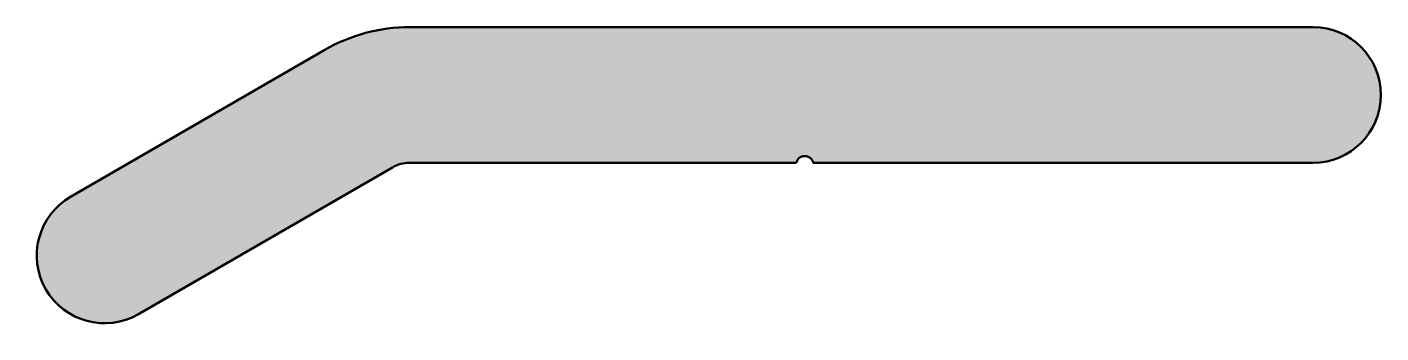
# Model space of a CAD drawing. Extents: x -9.9 to 30, y -9 to 0.
import ezdxf

# ---------------------------------------------------------------- set-up
doc = ezdxf.new("R2010")
doc.units = 0
doc.layers.add('0S-Alu contour', color=7, linetype='Continuous', lineweight=50)
doc.layers.add('0S-Alu hatch', color=252, linetype='Continuous', lineweight=25)

# ---------------------------------------------------------------- blocks, each defined once
blk = doc.blocks.new('110210__88048C94_EF02_4DB8_A6C6_AB468C5CA4C5_')
at = {"layer": '0S-Alu hatch'}
h = blk.add_hatch(color=256, dxfattribs=at)
edge = h.paths.add_edge_path()
edge.add_arc((1.339742295408513, -4.999986737979844), 4.999986737979915, 89.99999035192542, 120.0000056188183)
edge.add_line((-1.160251498222351, -0.6698714494705201), (-8.660234451293944, -4.99998903274536))
edge.add_arc((-7.660910129547119, -6.73185658454895), 1.999503517632542, 119.985857992184, 299.985857992184)
edge.add_line((-6.661585807800293, -8.463724136352539), (0.8397435545921316, -4.133965969085692))
edge.add_ellipse((1.33973266736213, -4.999954629146214), major_axis=(-0.9999627354266504, 0), ratio=1, start_angle=269.99943424319565, end_angle=300.00051242924326, ccw=False)
edge.add_line((1.339742541313169, -3.999991893768311), (12.74997425079345, -3.99999189376831))
edge.add_ellipse((12.99997377395629, -4.056241780899966), major_axis=(-0.2562495100170383, 0), ratio=1, start_angle=192.6803822746009, end_angle=347.31961772539916, ccw=False)
edge.add_line((13.24997329711914, -3.99999189376831), (28.00096511840821, -3.99999189376831))
edge.add_arc((28.00094604492187, -1.999994993211828), 1.999996900647431, 270.0005464159805, 450.0005464159802)
edge.add_line((28.00092697143555, 1.9073446538e-06), (1.339743137359619, 0))
at = {"layer": '0S-Alu contour', "color": 7}
for points in [[(28.00092697143555, 1.9073446538e-06), (1.339743137359619, 0)], [(-1.160251498222351, -0.6698714494705201), (-8.660234451293944, -4.99998903274536)], [(-6.661585807800293, -8.463724136352539), (0.8397435545921316, -4.133965969085692)], [(1.339742541313169, -3.999991893768311), (12.74997425079345, -3.99999189376831)], [(13.24997329711914, -3.99999189376831), (28.00096511840821, -3.99999189376831)]]:
    blk.add_lwpolyline(points, dxfattribs=at)
for centre, radius, start, end in [((1.339742295408513, -4.999986737979844), 4.999986737979915, 89.99999035192542, 120.0000056188183), ((28.00094604492187, -1.999994993211828), 1.999996900647431, 270.0005464159805, 90.00054641598028), ((-7.660910129547119, -6.73185658454895), 1.999503517632542, 119.985857992184, 299.985857992184)]:
    blk.add_arc(centre, radius, start, end, dxfattribs=at)
at = {"layer": '0S-Alu contour', "color": 7, "extrusion": (0, 0, -1)}
for centre, radius, start, end in [((-12.99997377395629, -4.056241780899966), 0.2562495100170383, 12.68038227460084, 167.3196177253991), ((-1.33973266736213, -4.999954629146214), 0.9999627354266504, 59.99948757075671, 90.00056575680435)]:
    blk.add_arc(centre, radius, start, end, dxfattribs=at)
blk = doc.blocks.new('110210__9353486C_D5BE_4315_83FC_1FCFEF2A22C8_')
at = {"layer": '0S-Alu contour', "color": 7}
blk.add_blockref('110210__88048C94_EF02_4DB8_A6C6_AB468C5CA4C5_', (0, 0), dxfattribs=at)

msp = doc.modelspace()

# ---------------------------------------------------------------- block references
at = {"layer": '0S-Alu contour', "color": 7}
msp.add_blockref('110210__9353486C_D5BE_4315_83FC_1FCFEF2A22C8_', (0, 0), dxfattribs=at)

doc.saveas('drawing.dxf')
